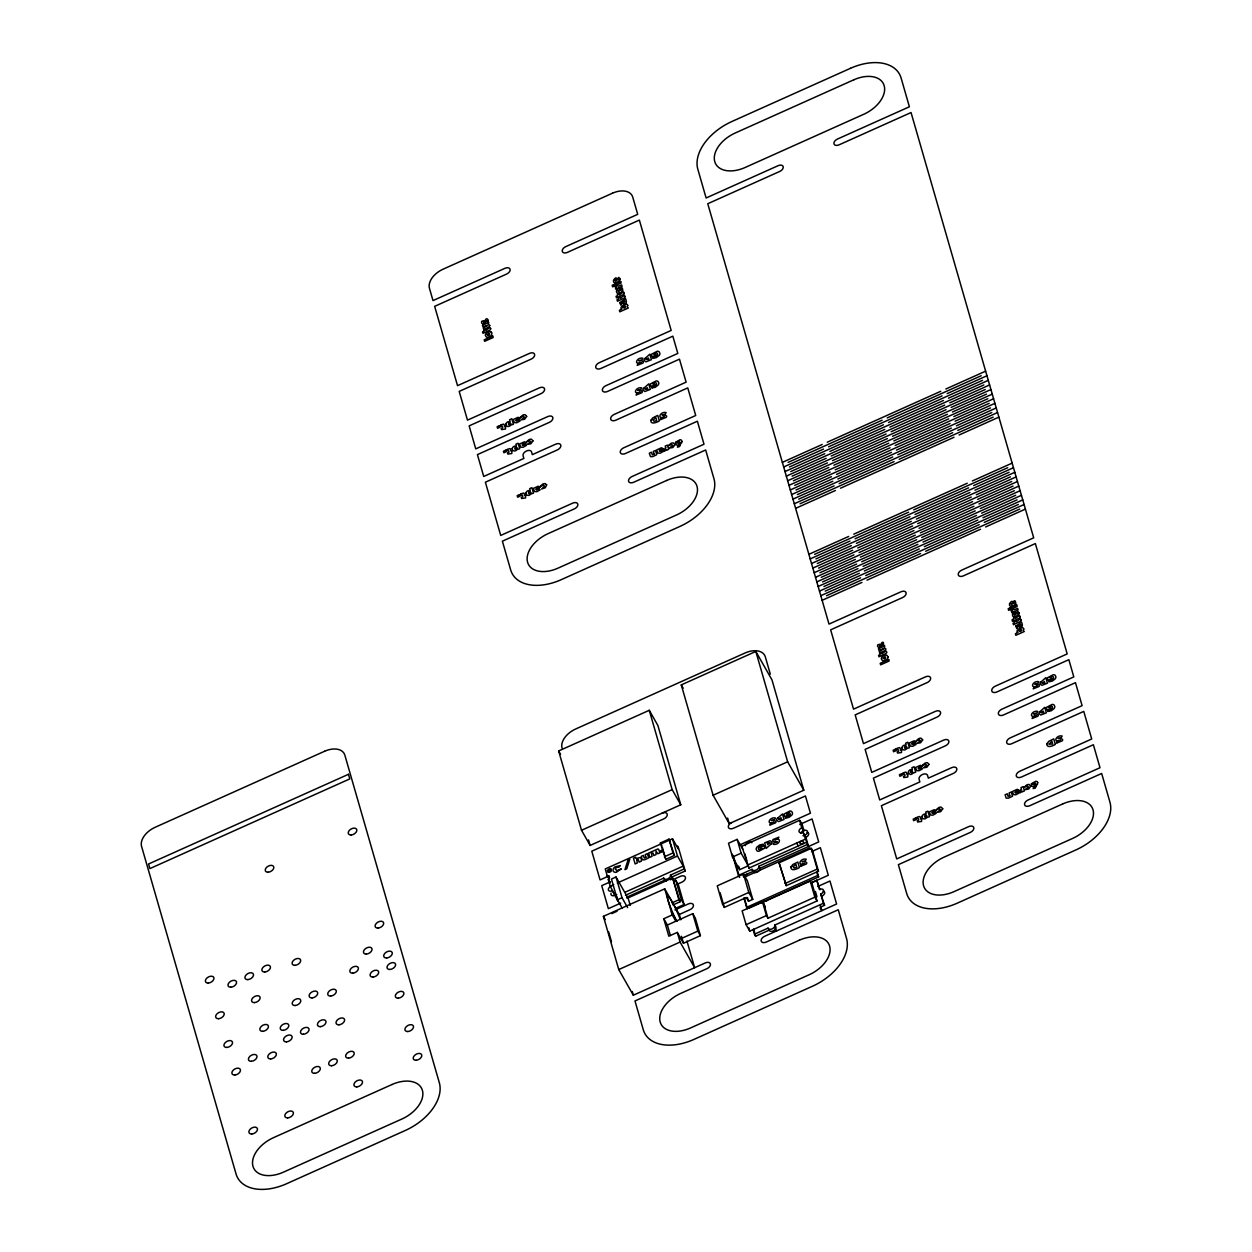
<?xml version="1.0" encoding="UTF-8"?>
<svg xmlns="http://www.w3.org/2000/svg" width="1252" height="1252" viewBox="0 0 1252 1252"><rect width="100%" height="100%" fill="white"/><g stroke="black" fill="none" stroke-linecap="round" stroke-linejoin="round"><path stroke-width="1.5" d="M1042.243 683.216L1044.403 681.448L1044.81 682.903L1042.243 683.232M661.04 449.452L659.303 450.72L661.04 449.437M913.694 742.499L911.941 743.766L913.694 742.483M607.533 870.735L607.971 872.315L610.303 871.924A2.41 1.518 -29.6 0 0 611.258 871.063L610.992 869.185M879.64 645.954L882.081 642.417A2.019 1.268 -29.6 0 1 883.286 642.37L883.834 645.829C880.344 642.104 883.756 645.562 879.749 647.394A2.034 1.283 -29.6 0 1 878.56 647.409L877.668 646.439A5.524 3.474 -29.6 0 1 877.699 644.89L879.42 644.248L879.608 645.969M1020.49 625.812C1022.399 623.559 1017.438 625.499 1020.474 625.828M608.675 869.545L609.489 869.185M620.397 292.749L621.681 291.982A3.24 2.05 -29.6 0 0 622.854 290.542L622.338 288.07L621.195 287.725L620.773 289.102A1.894 1.189 -29.6 0 1 621.336 289.666C620.569 293.265 620.022 285.456 617.471 289.541A3.083 1.941 -29.6 0 0 616.469 291.012L616.657 292.514A3.38 2.128 -29.6 0 0 618.425 293.25L620.382 292.765M1013.369 605.749L1014.652 604.982A3.24 2.05 -29.6 0 0 1015.826 603.542L1015.309 601.07L1014.167 600.725L1013.744 602.102A1.894 1.189 -29.6 0 1 1014.292 602.666C1013.541 606.265 1012.993 598.456 1010.442 602.541A3.083 1.941 -29.6 0 0 1009.441 603.996L1009.628 605.514A3.38 2.128 -29.6 0 0 1011.397 606.234L1013.337 605.765M782.359 462.364L822.157 444.507M827.243 442.222L940.753 391.297M945.823 389.028L985.637 371.155M788.103 462.379L882.112 420.202M887.198 417.918L981.224 375.741M783.689 466.965L823.487 449.092M828.574 446.823L942.067 395.898M947.154 393.613L986.967 375.756M789.433 466.98L883.442 424.804M888.529 422.519L982.538 380.342M785.004 471.55L824.818 453.693M829.904 451.409L943.398 400.499M948.484 398.214L988.282 380.358M790.748 471.581L884.773 429.389M889.859 427.12L983.869 384.927M786.334 476.151L826.148 458.295M831.218 456.01L944.728 405.1M949.798 402.815L989.612 384.959M792.078 476.167L886.103 433.99M891.174 431.705L985.199 389.529M787.664 480.752L827.462 462.896M832.549 460.611L946.043 409.686M951.129 407.416L990.942 389.544M793.408 480.768L887.418 438.591M892.504 436.306L986.513 394.13M788.979 485.353L828.793 467.497M833.879 465.212L947.373 414.287M952.459 412.002L992.273 394.145M794.738 485.369L888.748 443.192M893.834 440.907L987.844 398.731M790.309 489.955L830.123 472.082M835.209 469.813L948.703 418.888M953.789 416.603L993.587 398.746M796.053 489.97L890.078 447.793M895.149 445.509L989.174 403.332M791.64 494.54L831.438 476.683M836.524 474.398L950.033 423.489M955.104 421.204L994.917 403.347M797.383 494.571L891.393 452.379M896.479 450.11L990.504 407.917M792.97 499.141L832.768 481.284M837.854 479L951.348 428.09M956.434 425.805L996.248 407.949M798.713 499.157L892.723 456.98M897.809 454.695L991.819 412.518M794.284 503.742L834.098 485.886M839.184 483.601L952.678 432.676M957.764 430.406L997.562 412.534M800.028 503.758L894.053 461.581M899.139 459.296L993.149 417.119M795.615 508.343L835.428 490.487M840.515 488.202L954.008 437.277M959.095 434.992L998.893 417.135M808.87 554.323L848.684 536.451M853.77 534.181L967.264 483.256M972.35 480.971L1012.148 463.115M814.614 554.339L908.639 512.162M913.725 509.877L1007.735 467.7M810.201 558.908L850.014 541.052M855.1 538.783L968.594 487.857M973.68 485.573L1013.478 467.716M815.944 558.94L909.969 516.747M915.04 514.478L1009.065 472.286M811.531 563.51L851.329 545.653M856.415 543.368L969.924 492.459M974.995 490.174L1014.809 472.317M817.274 563.525L911.284 521.348M916.37 519.079L1010.395 476.887M812.861 568.111L852.659 550.254M857.745 547.969L971.239 497.044M976.325 494.775L1016.139 476.902M818.605 568.126L912.614 525.95M917.7 523.665L1011.71 481.488M814.176 572.712L853.989 554.855M859.075 552.57L972.569 501.645M977.656 499.376L1017.453 481.504M819.919 572.727L913.944 530.551M919.031 528.266L1013.04 486.089M815.506 577.313L855.319 559.441M860.39 557.171L973.899 506.246M978.97 503.961L1018.784 486.105M821.249 577.328L915.275 535.152M920.345 532.867L1014.37 490.69M816.836 581.898L856.634 564.042M861.72 561.757L975.214 510.847M980.3 508.562L1020.114 490.706M822.58 581.93L916.589 539.737M921.675 537.468L1015.685 495.276M818.151 586.499L857.964 568.643M863.051 566.358L976.544 515.448M981.631 513.163L1021.444 495.307M823.91 586.515L917.919 544.338M923.006 542.053L1017.015 499.877M819.481 591.101L859.295 573.244M864.381 570.959L977.875 520.034M982.961 517.765L1022.759 499.892M825.224 591.116L919.25 548.939M924.32 546.654L1018.346 504.478M820.811 595.702L860.609 577.845M865.695 575.56L979.205 524.635M984.275 522.35L1024.089 504.493M826.555 595.717L920.564 553.54M925.651 551.256L1019.676 509.079M822.141 600.303L861.939 582.43M867.026 580.161L980.519 529.236M985.606 526.951L1025.419 509.094M681.276 684.891L755.817 651.447L771.968 679.867L803.784 790.215L729.243 823.659L713.108 795.239L681.276 684.891L683.185 688.224M558.642 750.965L649.272 710.307L657.879 725.471L680.759 804.786L590.13 845.444L581.523 830.279L558.642 750.965L560.552 754.33M581.523 830.279L672.152 789.621L649.272 710.307M713.108 795.239L787.633 761.795L755.817 651.447M660.383 842.987L669.022 839.122L674.437 855.429L665.798 859.31L660.383 842.987L661.823 845.523M670.524 879.843A3.74 2.348 -29.6 0 0 671.635 877.104L685.188 871.016L678.553 848.027L677.41 846.008L678.24 848.887L672.496 838.777L605.248 868.951L607.157 875.586A3.74 2.348 -29.6 0 1 608.315 879.561L610.225 886.197L617.94 901.19L616.281 895.446M662.856 849.779L660.571 850.812L661.009 852.346L663.31 851.313M608.848 875.977L600.068 879.921L591.789 851.188L663.779 818.886A4.679 2.942 -29.6 0 0 667.191 814.113A4.679 2.942 -29.6 0 0 662.12 813.143M630.226 905.384L628.238 898.482L616.031 877.01L611.461 879.061L617.424 899.75L622.119 908.013M664.358 856.791L672.997 852.909L669.022 839.122M610.506 881.737L601.727 885.665L608.362 908.655L620.679 903.13M610.225 886.197L613.762 884.601M617.299 883.02L677.473 856.024L672.496 838.777M737.146 839.372L728.507 843.253L732.483 857.041L739.666 869.671L748.305 865.805L741.121 853.16L737.146 839.372L742.671 849.106M611.101 893.146A3.74 2.348 -29.6 0 0 615.029 895.29L616.72 894.523M624.811 892.332L683.216 866.118L677.473 856.024M625.484 895.274L663.716 878.121A3.74 2.348 -29.6 0 0 667.77 878.904A3.74 2.348 -29.6 0 0 670.493 875.085L684.046 868.998L683.216 866.118M617.424 899.75L622.009 897.7L616.031 877.01M740.182 844.724L810.42 813.205L805.443 795.959L733.453 828.261A4.679 2.942 -29.6 0 1 728.382 827.29A4.679 2.942 -29.6 0 1 731.794 822.517M626.626 897.293L664.859 880.14A3.74 2.348 -29.6 0 0 666.33 881.314M799.605 820.31L741.841 846.227L748.962 868.09L806.726 842.189L803.095 832.377A3.74 2.348 -29.6 0 1 799.042 831.594A3.74 2.348 -29.6 0 1 801.765 827.775L799.605 820.31L801.906 823.519L804.034 830.874M627.064 898.357L672.621 877.918L680.071 901.784L672.981 904.961M673.357 879.499L680.352 876.353A4.679 2.942 -29.6 0 1 685.423 877.339A4.679 2.942 -29.6 0 1 682.011 882.112L676.753 884.475M799.778 824.473L812.078 818.949L818.698 841.939L758.994 868.731M674.108 881.095L675.798 880.328L678.443 885.007L684.077 904.539L676.143 908.107M732.483 857.041L741.121 853.16M817.681 886.541L829.966 881.017L836.602 904.007L764.612 936.308A4.679 2.942 -29.6 0 0 761.2 941.081A4.679 2.942 -29.6 0 0 766.271 942.052L838.261 909.766L846.54 938.499A46.731 29.406 -29.6 0 1 812.485 986.232L693.905 1039.426A46.731 29.406 -29.6 0 1 643.262 1029.692L634.983 1000.958L706.973 968.657A4.679 2.942 -29.6 0 0 710.385 963.883A4.679 2.942 -29.6 0 0 705.314 962.913L633.324 995.215L618.754 969.564L603.401 916.354L664.734 888.842L679.304 914.476L680.822 919.782M611.774 913.616L617.048 911.253M747.319 865.195L805.083 839.278M671.917 902.895L678.913 899.765L672.621 877.918M679.742 900.626L681.432 899.875L675.798 880.328M739.588 877.433L738.445 875.414L751.998 869.326A3.74 2.348 -29.6 0 0 756.052 870.109A3.74 2.348 -29.6 0 0 758.775 866.29L807.383 844.474L806.726 842.189M743.5 874.053L717.24 885.837L722.545 904.226L724.329 907.387L746.364 897.496L748.508 901.283L752.749 899.39L747.444 881.001L743.5 874.053L748.79 892.441L752.749 899.39M742.984 875.915L753.735 871.095M744.001 877.355L809.809 847.823L810.67 849.341M779.088 862.8L811.28 848.371L812.501 850.515L818.464 871.204L786.272 885.649L779.088 862.8L786.272 885.649M674.953 909.938L688.318 903.944A4.679 2.942 -29.6 0 1 693.373 904.914A4.679 2.942 -29.6 0 1 689.977 909.688L679.429 914.414M811.578 851.626L820.357 847.682L828.308 875.273L810.748 883.161M670.399 935.526L667.379 925.04L692.779 913.647L695.361 918.201L700.4 935.667L683.467 943.272L677.301 932.396L668.818 936.199L663.779 918.733L672.261 914.93L664.734 888.842M722.545 904.226L748.79 892.441M785.051 883.489L817.243 869.06L811.28 848.371M744.298 897.809L747.475 908.842L746.615 907.34L817.759 875.414L816.773 871.971M765.395 906.949L762.452 901.769L742.123 910.893L746.098 924.68L749.76 931.128L817.024 900.955L811.719 882.55L816.789 880.281L820.06 889.656M680.885 938.718L697.818 931.112L692.779 913.647M749.259 908.044L818.62 876.932L817.04 871.408M810.216 881.064L763.297 902.113L767.945 918.217L814.864 897.152L810.216 881.064L812.376 884.851M618.754 969.564L680.086 942.052L677.301 932.396M746.098 924.68L766.427 915.556L762.452 901.769M774.8 925.072L775.958 927.106A3.74 2.348 -29.6 0 1 773.235 930.925A3.74 2.348 -29.6 0 1 769.182 930.142L755.629 936.214L754.486 934.195L768.024 928.123A3.74 2.348 -29.6 0 0 772.077 928.89A3.74 2.348 -29.6 0 0 774.8 925.072L823.425 903.271L820.78 894.069A3.74 2.348 -29.6 0 0 823.503 890.25A3.74 2.348 -29.6 0 0 819.45 889.468L816.789 880.281M820.78 894.069L824.567 905.29L819.997 907.34L821.86 910.627L820.342 905.321M487.998 332.077L488.671 331.827A3.459 2.175 -29.6 0 1 490.878 331.905M612.025 885.821L611.117 886.134A3.74 2.348 -29.6 0 0 608.394 889.953A3.74 2.348 -29.6 0 0 612.447 890.735L615.029 895.29M1033.886 782.985C1038.518 782.5 1028.502 784.268 1032.133 786.381A3.083 1.941 -29.6 0 0 1033.698 786.632L1035.827 785.849A3.38 2.128 -29.6 0 0 1037.548 784.018L1037.689 782.531M545.293 483.679L546.67 484.821M491.003 331.874L491.973 332.969L491.488 335.082A3.49 2.191 -29.6 0 1 489.375 336.772L488.687 337.038A3.568 2.254 -29.6 0 1 486.355 336.991L485.322 335.38A3.912 2.457 -29.6 0 1 485.87 333.783A3.459 2.175 -29.6 0 1 487.983 332.093M910.361 772.234C914.32 774.284 912.004 767.617 910.361 772.218M787.633 761.795L803.784 790.215M801.765 827.775L803.408 830.686M803.095 832.377L805.881 837.306L808.542 846.508L807.383 844.474M817.243 869.06L818.464 871.204M817.759 875.414L818.62 876.932M796.601 843.081L798.26 845.976M823.425 903.271L824.567 905.29M814.864 897.152L817.024 900.955M758.775 866.29L759.917 868.309A3.74 2.348 -29.6 0 1 757.194 872.128A3.74 2.348 -29.6 0 1 753.141 871.361L751.998 869.326M774.769 927.638L776.631 930.909M766.427 915.556L767.945 918.217M768.024 928.123L769.182 930.142M672.152 789.621L680.759 804.786M684.046 868.998L685.188 871.016M672.997 852.909L674.437 855.429M670.493 875.085L671.635 877.104M681.432 899.875L684.077 904.539M697.818 931.112L700.4 935.667M678.913 899.765L680.071 901.784M663.716 878.121L664.859 880.14M671.354 911.832L676.831 921.441M672.261 914.93L675.845 921.253M680.086 942.052L694.641 967.702L686.957 941.019M663.779 918.733L667.379 925.04M622.009 897.7L627.628 907.606M607.157 875.586L609.067 878.951M608.315 879.561L610.225 882.926M603.401 916.354L605.232 919.563M1037.689 782.516L1037.172 781.733A3.24 2.05 -29.6 0 0 1035.717 781.311L1031.21 783.908L1032.9 783.705A1.894 1.189 -29.6 0 1 1033.886 782.985M758.54 848.731L758.884 849.263A2.238 1.409 -29.6 0 0 759.854 849.576A2.379 1.502 -29.6 0 0 760.715 849.451L762.421 848.449L760.621 848.496L760.308 847.385L764.033 845.71L764.753 848.183L758.837 851.282A4.398 2.77 -29.6 0 1 756.897 850.75L756.145 849.122A4.632 2.927 -29.6 0 1 756.881 847.15L759.776 844.912L763.297 844.239L761.279 845.929A2.927 1.847 -29.6 0 0 759.761 846.493L758.649 847.698A2.567 1.612 -29.6 0 0 758.54 848.715M1049.129 744.064L1052.697 744.048L1051.883 741.247L1049.129 744.048M908.201 773.22L910.517 774.503A2.833 1.784 -29.6 0 0 911.612 774.174A2.441 1.534 -29.6 0 0 913.052 773.063L915.697 772.234L914.101 766.709L911.91 767.711L912.411 769.479L910.329 769.73A2.848 1.8 -29.6 0 0 908.545 771.201L908.185 773.204M770.309 674.124L765.332 656.877A18.686 11.769 -29.6 0 0 745.081 652.981L575.67 728.993A18.686 11.769 -29.6 0 0 562.054 748.086M815.412 891.424L816.946 896.729M744.815 853.723L746.802 860.625M748.305 865.805L748.962 868.09M727.631 818.041L729.243 823.659M738.664 866.227L739.666 869.671M747.444 897.606L748.508 901.283M733.469 856.212L739.087 875.664M732.326 854.193L738.445 875.414M753.594 929.141L755.629 936.214M753.156 929.594L754.486 934.195M743.97 898.138L746.615 907.34M748.774 927.669L749.76 931.128M720.088 892.676L724.329 907.387M662.308 847.244L665.798 859.31M681.448 936.277L683.467 943.272M588.534 839.904L590.13 845.444M632.26 991.537L633.324 995.215M608.707 932.004L611.477 941.661M546.67 484.837L545.262 487.779L541.584 489L544.542 486.23L543.524 485.244L540.238 486.308L542.758 484.086A3.615 2.269 -29.6 0 1 545.293 483.679M743.954 876.431A4.679 2.942 -29.6 0 1 746.708 874.24M807.149 832.314A3.74 2.348 -29.6 0 1 808.604 834.489A3.74 2.348 -29.6 0 1 805.881 837.306M800.81 833.159A3.74 2.348 -29.6 0 1 805.192 830.232A3.74 2.348 -29.6 0 1 807.337 832.815A3.74 2.348 -29.6 0 1 802.955 835.741M745.316 845.695A3.74 2.348 -29.6 0 1 748.086 842.518A3.74 2.348 -29.6 0 1 751.857 842.752M607.392 870.641A2.41 1.518 -29.6 0 1 608.566 869.436M609.458 869.029A2.41 1.518 -29.6 0 1 610.976 869.029M823.19 891.095A3.74 2.348 -29.6 0 1 824.645 893.271A3.74 2.348 -29.6 0 1 821.922 896.088M761.92 903.052A3.74 2.348 -29.6 0 1 766.709 900.908M676.675 920.987A18.686 2.175 65.8 0 1 667.613 896.135A18.686 2.175 65.8 0 1 679.883 918.342M623.073 307.35C625.734 310.293 626.689 303.125 623.073 307.35M645.156 389.075L647.722 389.09L647.315 387.635L645.156 389.075M646.251 359.387L648.818 359.418L648.395 357.947L646.251 359.387M769.823 842.815L767.664 844.584L767.257 843.128L769.823 842.799M778.854 819.168L781.42 819.199L780.998 817.728L778.854 819.168M1019.065 630.836C1021.742 633.794 1022.681 626.61 1019.065 630.836M1041.148 712.576L1043.73 712.591L1043.307 711.136L1041.148 712.576M665.688 447.762L664.045 449.734L664.499 451.299L666.221 449.484L666.471 450.344L668.662 449.358L667.441 445.102L665.235 446.088L665.688 447.762M1021.444 789.308L1019.801 791.28L1020.27 792.845L1021.976 791.029L1022.227 791.89L1024.433 790.904L1023.197 786.632L1020.99 787.633L1021.444 789.308M517.702 419.013L515.949 420.265L517.702 418.997M523.993 443.505L522.24 444.757L523.993 443.49M537.781 487.92L536.028 489.188L537.765 487.904M919.985 766.991L918.248 768.243L919.985 766.975M933.773 811.421L932.02 812.673L933.773 811.406M1016.812 790.998L1015.059 792.25L1016.796 790.982M490.659 328.619L490.565 329.26A1.596 1.002 -29.6 0 1 489.861 330.137L483.006 333.314L482.583 331.811L484.164 331.107L483.882 330.105L485.651 329.323L485.948 330.309L489.939 327.414L490.659 328.619M624.138 293.156L624.059 293.797A1.596 1.002 -29.6 0 1 623.355 294.674L616.485 297.851L616.062 296.348L617.659 295.644L617.361 294.643L619.145 293.844L619.427 294.846L623.418 291.951L624.138 293.156M625.124 296.552L625.03 297.193A1.596 1.002 -29.6 0 1 624.325 298.054L617.471 301.247L617.033 299.744L618.629 299.04L618.347 298.039L620.116 297.24L620.397 298.242L624.404 295.347L625.124 296.552M886.651 652.12L886.572 652.746A1.596 1.002 -29.6 0 1 885.868 653.622L878.998 656.799L878.575 655.312L880.172 654.593L879.874 653.607L881.658 652.808L881.94 653.794L885.931 650.915L886.651 652.12M1020.145 616.657L1020.051 617.283A1.596 1.002 -29.6 0 1 1019.347 618.159L1012.492 621.336L1012.054 619.85L1013.651 619.13L1013.369 618.144L1015.137 617.346L1015.419 618.332L1019.41 615.436L1020.145 616.657M1021.116 620.053L1021.037 620.679A1.596 1.002 -29.6 0 1 1020.317 621.555L1013.463 624.732L1013.04 623.246L1014.621 622.526L1014.339 621.54L1016.108 620.742L1016.405 621.728L1020.396 618.832L1021.116 620.053M487.278 334.66C489.798 337.79 490.894 330.418 487.278 334.66M883.27 658.161C885.79 661.275 886.886 653.92 883.27 658.161M488.28 320.465L487.842 322.327C484.368 318.493 487.795 322.03 483.757 323.892A2.034 1.283 -29.6 0 1 482.552 323.924L481.66 322.938A5.524 3.474 -29.6 0 1 481.691 321.388L483.428 320.747L483.616 322.484L486.073 318.916A2.019 1.268 -29.6 0 1 487.294 318.884L488.28 320.465M619.787 302.608L620.851 305.175C622.76 302.28 621.07 301.591 624.122 303.986C627.283 304.048 626.203 300.417 626.063 300.214L625.64 298.743L619.787 302.608M1015.779 626.11L1016.843 628.676C1018.752 625.781 1017.062 625.077 1020.114 627.471C1023.275 627.549 1022.211 623.903 1022.055 623.715L1021.632 622.228L1015.779 626.11M641.149 362.579L638.004 363.769L637.19 365.349L642.902 363.064A2.567 1.612 -29.6 0 0 643.434 361.812C641.666 359.527 634.67 361.938 641.932 359.793L642.902 358.213C636.877 356.71 633.121 365.709 641.149 362.564M640.054 392.252L636.924 393.457L636.11 395.037L641.822 392.737A2.567 1.612 -29.6 0 0 642.339 391.485C640.57 389.2 633.59 391.626 640.836 389.482L641.807 387.901C635.781 386.399 632.025 395.397 640.054 392.236M664.421 416.885L661.275 418.09L660.461 419.67L666.174 417.37A2.567 1.612 -29.6 0 0 666.706 416.118C664.937 413.833 658.082 416.165 665.203 414.115L666.158 412.534C660.148 411.032 656.392 420.03 664.421 416.869M773.752 822.361L770.606 823.55L769.792 825.131L775.504 822.846A2.567 1.612 -29.6 0 0 776.037 821.594C774.268 819.309 767.273 821.719 774.534 819.575L775.489 817.994C769.464 816.492 765.723 825.491 773.736 822.345M774.925 839.81C782.547 837.056 779.589 845.569 773.173 844.317L774.127 842.737C781.389 840.608 774.409 843.019 772.64 840.734A2.567 1.612 -29.6 0 1 773.157 839.482L778.869 837.181L778.055 838.777L774.925 839.81M804.504 863.551L801.358 864.756L800.544 866.337L806.257 864.037A2.567 1.612 -29.6 0 0 806.789 862.784C805.02 860.5 798.025 862.925 805.286 860.781L806.241 859.201C800.231 857.698 796.475 866.697 804.504 863.536M1037.141 686.065L1034.011 687.254L1033.197 688.85L1038.91 686.55A2.567 1.612 -29.6 0 0 1039.426 685.298C1037.658 683.013 1030.678 685.423 1037.924 683.279L1038.894 681.714C1032.869 680.196 1029.113 689.195 1037.141 686.049M1036.061 715.753L1032.916 716.942L1032.102 718.523L1037.814 716.238A2.567 1.612 -29.6 0 0 1038.346 714.986C1036.562 712.701 1029.582 715.111 1036.844 712.967L1037.798 711.386C1031.773 709.884 1028.033 718.883 1036.046 715.737M1060.413 740.386L1057.283 741.575L1056.453 743.156L1062.166 740.871A2.567 1.612 -29.6 0 0 1062.698 739.619C1060.929 737.334 1053.949 739.744 1061.195 737.6L1062.166 736.019C1056.14 734.517 1052.384 743.516 1060.413 740.37M505.855 424.193L506.403 426.056L508.218 426.509A2.833 1.784 -29.6 0 0 509.329 426.196A2.441 1.534 -29.6 0 0 510.769 425.085L513.414 424.256L511.818 418.731L509.611 419.717L510.127 421.501L508.03 421.752A2.848 1.8 -29.6 0 0 506.262 423.207L505.855 424.193M512.146 448.67L512.694 450.548L514.509 451.002A2.833 1.784 -29.6 0 0 515.621 450.689A2.441 1.534 -29.6 0 0 517.06 449.578L519.705 448.748L518.109 443.224L515.902 444.21L516.419 445.994L514.322 446.244A2.848 1.8 -29.6 0 0 512.553 447.7L512.146 448.67M525.934 493.1L526.482 494.978L528.297 495.432A2.833 1.784 -29.6 0 0 529.408 495.103A2.441 1.534 -29.6 0 0 530.848 493.992L533.493 493.163L531.897 487.654L529.69 488.64L530.206 490.408L528.109 490.659A2.848 1.8 -29.6 0 0 526.341 492.13L525.934 493.1M901.847 747.679L902.395 749.557L904.21 750.011A2.833 1.784 -29.6 0 0 905.321 749.682A2.441 1.534 -29.6 0 0 906.761 748.571L909.406 747.741L907.81 742.233L905.603 743.218L906.119 744.987L904.022 745.237A2.848 1.8 -29.6 0 0 902.254 746.708L901.847 747.679M921.926 816.586L922.474 818.464L924.289 818.918A2.833 1.784 -29.6 0 0 925.4 818.605A2.441 1.534 -29.6 0 0 926.84 817.493L929.485 816.664L927.888 811.139L925.682 812.125L926.198 813.91L924.101 814.16A2.848 1.8 -29.6 0 0 922.333 815.615L921.926 816.586M615.374 869.044L616.579 870.547A1.988 1.252 -29.6 0 0 617.752 870.297L621.336 868.857L616.391 872.237A4.413 2.77 -29.6 0 1 614.262 872.049A4.648 2.927 -29.6 0 1 613.715 868.215A4.492 2.817 -29.6 0 1 614.888 866.932L620.303 865.539L618.864 867.198L616.907 867.354A1.988 1.252 -29.6 0 0 615.874 868.09L615.374 869.044M489.767 325.504L488.75 327.132L483.71 329.495L483.272 328.008L487.56 325.395L482.912 326.772L482.49 325.27L488.765 322.453L488.343 324.346L489.767 325.504M885.759 649.005L884.741 650.617L879.702 652.996L879.264 651.494L883.552 648.88L878.92 650.257L878.481 648.771L884.757 645.954L884.335 647.832L885.759 649.005M620.053 279.024L619.834 280.057A3.24 2.05 -29.6 0 1 618.66 281.497L615.405 282.749A3.38 2.128 -29.6 0 1 613.637 282.013L613.449 280.511A3.083 1.941 -29.6 0 1 614.45 279.055C617.001 274.955 617.533 282.764 618.3 279.165A1.894 1.189 -29.6 0 0 617.752 278.617L618.785 277.349L620.053 279.024M1019.081 613.01L1018.846 614.043A3.24 2.05 -29.6 0 1 1017.673 615.483L1014.433 616.735A3.38 2.128 -29.6 0 1 1012.665 616L1012.461 614.497A3.083 1.941 -29.6 0 1 1013.463 613.042C1016.014 608.942 1016.561 616.767 1017.328 613.151A1.894 1.189 -29.6 0 0 1016.765 612.604L1017.813 611.336L1019.081 613.01M681.996 441.471L681.777 442.472A3.38 2.128 -29.6 0 1 680.055 444.303L677.942 445.086A3.083 1.941 -29.6 0 1 676.377 444.836C672.825 442.817 682.747 440.939 678.13 441.44A1.894 1.189 -29.6 0 0 677.144 442.159L675.454 442.363L679.961 439.765A3.24 2.05 -29.6 0 1 681.417 440.188L681.996 441.471M653.121 419.889L654.045 421.329L656.705 420.547L655.892 417.745L653.121 419.889M793.205 866.556L794.128 867.996L796.788 867.229L795.975 864.412L793.205 866.556M888.044 656.971L887.496 658.568A3.49 2.191 -29.6 0 1 885.383 660.273L884.694 660.524A3.568 2.254 -29.6 0 1 882.347 660.477L881.314 658.865A3.912 2.457 -29.6 0 1 881.862 657.269A3.459 2.175 -29.6 0 1 883.975 655.578L884.663 655.328A3.568 2.254 -29.6 0 1 887.011 655.359L888.044 656.971M679.946 442.285C679.633 444.789 675.548 443.052 679.946 442.285M1035.701 783.83C1035.388 786.319 1031.319 784.597 1035.701 783.83M623.496 301.341C623.59 304.22 626.579 300.057 623.496 301.341M650.821 420.375C650.492 425.21 657.347 422.221 659.335 420.891L657.754 415.382L652.762 417.855L650.821 420.375M790.904 867.041C790.575 871.877 797.43 868.888 799.418 867.558L797.837 862.049L792.845 864.522L790.904 867.041M1046.828 743.86C1046.5 748.696 1053.339 745.722 1055.326 744.392L1053.746 738.883L1048.769 741.34L1046.828 743.86M526.669 416.4L524.572 419.295L520.926 419.905L524.463 417.307L523.446 416.321L520.159 417.401L522.679 415.163A3.615 2.269 -29.6 0 1 525.214 414.772L526.669 416.4M532.961 440.876L530.864 443.787L527.217 444.397L530.77 441.8L529.752 440.814L526.45 441.893L528.97 439.655A3.615 2.269 -29.6 0 1 531.505 439.264L532.961 440.876M674.985 444.617L672.887 447.512L669.241 448.122L672.778 445.524L671.761 444.538L668.474 445.618L670.994 443.38A3.615 2.269 -29.6 0 1 673.529 442.989L674.985 444.617M922.661 739.885L920.564 742.78L916.918 743.406L920.47 740.808L919.453 739.822L916.151 740.887L918.671 738.664A3.615 2.269 -29.6 0 1 921.206 738.257L922.661 739.885M928.953 764.377L926.871 767.273L923.209 767.883L926.762 765.301L925.744 764.315L922.442 765.379L924.962 763.157A3.615 2.269 -29.6 0 1 927.497 762.75L928.953 764.377M942.74 808.792L940.643 811.703L936.997 812.313L940.549 809.715L939.532 808.729L936.23 809.809L938.75 807.571A3.615 2.269 -29.6 0 1 941.285 807.18L942.74 808.792M1030.74 786.146L1028.643 789.057L1024.997 789.668L1028.549 787.07L1027.532 786.084L1024.23 787.164L1026.75 784.926A3.615 2.269 -29.6 0 1 1029.285 784.534L1030.74 786.146M519.846 418.293L516.168 420.922L519.298 420.109L520.049 420.969L516.826 422.753L514.384 422.644L513.304 419.498L518.156 417.292L519.846 418.293M526.137 442.785L522.46 445.415L525.59 444.601L526.356 445.462L523.117 447.246L520.691 447.136L519.596 443.975L524.463 441.784L526.137 442.785M539.925 487.216L536.247 489.845L539.377 489.031L540.128 489.876L536.905 491.676L534.463 491.567L533.383 488.405L538.235 486.214L539.925 487.216M663.184 448.748L659.507 451.377L662.652 450.563L663.403 451.409L660.164 453.208L657.738 453.099L656.643 449.938L661.51 447.747L663.184 448.748M915.838 741.794L912.16 744.424L915.29 743.61L916.057 744.455L912.818 746.255L910.392 746.145L909.296 742.984L914.163 740.793L915.838 741.794M922.129 766.287L918.452 768.9L921.597 768.102L922.348 768.947L919.109 770.731L916.683 770.637L915.588 767.476L920.455 765.285L922.129 766.287M935.917 810.701L932.239 813.331L935.369 812.517L936.136 813.377L932.897 815.162L930.471 815.052L929.375 811.891L934.242 809.7L935.917 810.701M1018.956 790.294L1015.278 792.907L1018.408 792.109L1019.159 792.954L1015.92 794.738L1013.494 794.644L1012.414 791.483L1017.266 789.292L1018.956 790.294M627.69 305.629L627.111 306.865L628.316 308.008L619.834 311.811L619.411 310.324L621.994 308.884A2.441 1.534 -29.6 0 1 621.086 308.102A2.833 1.784 -29.6 0 1 621.102 307.288L623.089 305.112L626.391 304.22A2.848 1.8 -29.6 0 1 627.643 305.159L627.69 305.629M1023.698 629.114L1023.119 630.351L1024.308 631.509L1015.841 635.312L1015.403 633.809L1017.986 632.385A2.441 1.534 -29.6 0 1 1017.078 631.603A2.833 1.784 -29.6 0 1 1017.109 630.773L1019.081 628.614L1022.383 627.721A2.848 1.8 -29.6 0 1 1023.635 628.645L1023.698 629.114M628.003 860.061L624.951 869.655L626.751 868.841L629.787 859.248L628.003 860.061M680.352 444.538L679.554 446.541L677.379 447.011L680.352 444.538M1036.108 786.084L1035.326 788.087L1033.135 788.557L1036.108 786.084M651.463 853.41L652.042 856.368L649.835 857.354L648.599 853.097L657.488 849.122A1.988 1.252 -29.6 0 1 658.568 849.232L659.96 852.815L657.754 853.801L656.017 851.157L655.985 854.584L653.794 855.57L652.965 852.972L651.463 853.41M654.013 454.085L652.323 454.836L651.51 452.238L649.303 453.224L650.445 456.604L652.699 456.636L656.752 454.695L655.532 450.438L653.325 451.424L654.013 454.085M636.767 859.999L637.331 862.957L635.124 863.958L633.465 858.199L635.672 857.213C635.28 861.188 642.26 853.676 641.337 861.157L639.13 862.143L638.317 859.561L636.767 859.999M645.907 857.26L644.217 858.011L643.403 855.429L641.196 856.415L642.339 859.795L644.592 859.811L648.646 857.886L647.425 853.629L645.218 854.615L645.907 857.26M1009.769 795.615L1008.095 796.382L1007.265 793.784L1005.074 794.77L1006.201 798.15L1008.455 798.166L1012.508 796.241L1011.287 791.984L1009.081 792.97L1009.769 795.615M510.644 423.536C507.326 427.683 508.312 420.046 510.644 423.536M516.951 448.028C513.633 452.175 514.603 444.538 516.951 448.028M530.723 492.443C527.405 496.606 528.391 488.969 530.723 492.443M906.651 747.021C903.334 751.184 904.304 743.547 906.651 747.021M926.73 815.944C923.413 820.091 924.383 812.454 926.73 815.944M610.46 870.609C607.987 873.646 608.66 868.262 610.46 870.609M615.233 280.213C615.061 283.015 617.612 278.726 615.233 280.213M618.253 290.714C618.097 293.5 620.632 289.228 618.253 290.714M1011.225 603.699C1011.053 606.5 1013.604 602.212 1011.225 603.699M1014.245 614.2C1014.089 617.001 1016.64 612.713 1014.245 614.2M657.425 354.832L656.298 356.053A2.927 1.847 -29.6 0 1 654.796 356.617L652.762 358.307L656.298 357.634L659.194 355.396A4.632 2.927 -29.6 0 0 659.929 353.408L659.162 351.781A4.398 2.77 -29.6 0 0 657.237 351.249L651.322 354.347L652.026 356.836L655.766 355.161L655.438 354.034L653.654 354.081L655.359 353.095A2.379 1.502 -29.6 0 1 656.22 352.954A2.238 1.409 -29.6 0 1 657.19 353.267L657.519 353.815A2.567 1.612 -29.6 0 1 657.425 354.832M656.33 384.52L655.219 385.741A2.927 1.847 -29.6 0 1 653.7 386.305L651.682 387.995L655.203 387.306L658.098 385.068A4.632 2.927 -29.6 0 0 658.834 383.096L658.082 381.469A4.398 2.77 -29.6 0 0 656.142 380.937L650.226 384.035L650.946 386.524L654.671 384.834L654.358 383.722L652.558 383.769L654.264 382.783A2.379 1.502 -29.6 0 1 655.125 382.642A2.238 1.409 -29.6 0 1 656.095 382.955L656.439 383.503A2.567 1.612 -29.6 0 1 656.33 384.52M790.012 814.614L788.901 815.834A2.927 1.847 -29.6 0 1 787.383 816.398L785.364 818.088L788.885 817.415L791.78 815.177A4.632 2.927 -29.6 0 0 792.532 813.205L791.765 811.562A4.398 2.77 -29.6 0 0 789.84 811.03L783.908 814.129L784.628 816.617L788.369 814.942L788.04 813.816L786.24 813.863L787.946 812.877A2.379 1.502 -29.6 0 1 788.807 812.736A2.238 1.409 -29.6 0 1 789.777 813.049L790.122 813.597A2.567 1.612 -29.6 0 1 790.012 814.614M1053.417 678.334L1052.306 679.539A2.927 1.847 -29.6 0 1 1050.788 680.102L1048.769 681.792L1052.29 681.119L1055.186 678.881A4.632 2.927 -29.6 0 0 1055.921 676.909L1055.17 675.266A4.398 2.77 -29.6 0 0 1053.229 674.734L1047.314 677.848L1048.034 680.321L1051.758 678.647L1051.445 677.535L1049.646 677.582L1051.351 676.581A2.379 1.502 -29.6 0 1 1052.212 676.456A2.238 1.409 -29.6 0 1 1053.182 676.769L1053.527 677.301A2.567 1.612 -29.6 0 1 1053.417 678.334M1052.322 708.006L1051.211 709.227A2.927 1.847 -29.6 0 1 1049.692 709.79L1047.674 711.48L1051.195 710.807L1054.09 708.569A4.632 2.927 -29.6 0 0 1054.826 706.597L1054.074 704.954A4.398 2.77 -29.6 0 0 1052.149 704.422L1046.218 707.521L1046.938 710.009L1050.678 708.335L1050.35 707.208L1048.55 707.255L1050.256 706.269A2.379 1.502 -29.6 0 1 1051.117 706.128A2.238 1.409 -29.6 0 1 1052.087 706.441L1052.431 706.989A2.567 1.612 -29.6 0 1 1052.322 708.006M645.03 358.432L644.577 358.886A2.848 1.8 -29.6 0 0 643.951 360.326L645.907 361.844L651.431 359.684L649.851 354.175L645.03 358.432M643.935 388.12L643.481 388.574A2.848 1.8 -29.6 0 0 642.855 389.998L644.811 391.532L650.351 389.372L648.755 383.863L643.935 388.12M777.617 818.213L777.179 818.667A2.848 1.8 -29.6 0 0 776.553 820.107L778.494 821.625L784.034 819.465L782.453 813.957L777.617 818.213M771.482 843.66L766.224 848.371L764.628 842.846L770.168 840.702L772.108 842.22A2.848 1.8 -29.6 0 1 771.482 843.66M1041.022 681.933L1040.568 682.371A2.848 1.8 -29.6 0 0 1039.942 683.811L1041.899 685.329L1047.439 683.185L1045.843 677.661L1041.022 681.933M1039.927 711.621L1039.489 712.059A2.848 1.8 -29.6 0 0 1038.863 713.499L1040.803 715.017L1046.343 712.857L1044.747 707.349L1039.927 711.621M500.988 424.991L500.362 425.477C500.19 427.808 503.069 424.365 502.631 427.73L501.176 428.387L501.52 429.592L505.495 429.029L505.573 426.4L504.838 426.744L504.008 424.412A1.596 1.002 -29.6 0 0 503.116 424.162L500.988 424.991M507.279 449.484L506.653 449.969C506.481 452.301 509.361 448.858 508.922 452.222L507.467 452.88L507.811 454.085L511.786 453.521L511.88 450.892L511.129 451.236L510.3 448.905A1.596 1.002 -29.6 0 0 509.407 448.654L507.279 449.484M521.067 493.898L520.441 494.383C520.269 496.715 523.148 493.272 522.71 496.637L521.255 497.294L521.599 498.499L525.574 497.936L525.652 495.322L524.917 495.651L524.087 493.335A1.596 1.002 -29.6 0 0 523.195 493.085L521.067 493.898M896.98 748.477L896.354 748.962C896.182 751.294 899.061 747.851 898.623 751.216L897.168 751.873L897.512 753.078L901.487 752.515L901.581 749.901L900.83 750.23L900 747.913A1.596 1.002 -29.6 0 0 899.108 747.663L896.98 748.477M903.287 772.969L902.645 773.454C902.473 775.786 905.368 772.343 904.93 775.708L903.459 776.365L903.803 777.57L907.778 777.007L907.872 774.393L907.121 774.722L906.292 772.406A1.596 1.002 -29.6 0 0 905.415 772.155L903.287 772.969M917.059 817.399L916.433 817.885C916.261 820.216 919.14 816.773 918.702 820.138L917.246 820.796L917.591 822.001L921.566 821.437L921.644 818.808L920.909 819.152L920.079 816.82A1.596 1.002 -29.6 0 0 919.187 816.57L917.059 817.399M850.468 68.312L731.888 121.507A46.731 29.406 -29.6 0 0 697.833 169.255L706.112 197.988L778.102 165.687A4.679 2.942 -29.6 0 1 783.173 166.657A4.679 2.942 -29.6 0 1 779.761 171.43L707.771 203.732L828.996 624.091L900.986 591.789A4.679 2.942 -29.6 0 1 906.057 592.759A4.679 2.942 -29.6 0 1 902.645 597.533L830.655 629.834L853.535 709.148L925.525 676.847A4.679 2.942 -29.6 0 1 930.58 677.817A4.679 2.942 -29.6 0 1 927.184 682.59L855.179 714.892L863.473 743.625L935.463 711.339A4.679 2.942 -29.6 0 1 940.534 712.31A4.679 2.942 -29.6 0 1 937.122 717.083L865.132 749.385L871.768 772.374L943.758 740.073A4.679 2.942 -29.6 0 1 948.813 741.043A4.679 2.942 -29.6 0 1 945.417 745.816L873.411 778.118L879.718 799.95L919.86 781.937L919.078 779.245A4.679 2.942 -29.6 0 1 922.489 774.472A4.679 2.942 -29.6 0 1 927.56 775.442L928.327 778.149L951.708 767.648A4.679 2.942 -29.6 0 1 956.778 768.634A4.679 2.942 -29.6 0 1 953.367 773.407L881.377 805.709L896.729 858.919L968.719 826.617A4.679 2.942 -29.6 0 1 973.774 827.603A4.679 2.942 -29.6 0 1 970.378 832.377L898.373 864.663L906.667 893.412A46.731 29.406 -29.6 0 0 957.311 903.146L1075.891 849.936A46.731 29.406 -29.6 0 0 1109.945 802.203L1101.666 773.47L1029.66 805.772A4.679 2.942 -29.6 0 1 1024.606 804.801A4.679 2.942 -29.6 0 1 1028.002 800.028L1100.007 767.726L1093.372 744.737L1021.382 777.038A4.679 2.942 -29.6 0 1 1016.311 776.052A4.679 2.942 -29.6 0 1 1019.723 771.279L1091.713 738.993L1083.763 711.402L1011.757 743.704A4.679 2.942 -29.6 0 1 1006.702 742.718A4.679 2.942 -29.6 0 1 1010.114 737.944L1082.104 705.658L1075.468 682.669L1003.478 714.97A4.679 2.942 -29.6 0 1 998.407 713.984A4.679 2.942 -29.6 0 1 1001.819 709.211L1073.809 676.909L1068.848 659.679L996.842 691.98A4.679 2.942 -29.6 0 1 991.787 690.994A4.679 2.942 -29.6 0 1 995.183 686.221L1067.189 653.92L1035.357 543.571L963.367 575.873A4.679 2.942 -29.6 0 1 958.296 574.903A4.679 2.942 -29.6 0 1 961.708 570.13L1033.698 537.828L911.049 112.539L839.059 144.841A4.679 2.942 -29.6 0 1 833.988 143.855A4.679 2.942 -29.6 0 1 837.4 139.082L909.39 106.78L901.111 78.047A46.731 29.406 -29.6 0 0 850.468 68.312M853.786 79.815L735.206 133.009A28.045 17.653 -29.6 0 0 714.767 161.649A28.045 17.653 -29.6 0 0 745.143 167.486L863.723 114.292A28.045 17.653 -29.6 0 0 884.162 85.652A28.045 17.653 -29.6 0 0 853.786 79.815M612.478 193.199L443.083 269.196A18.686 11.769 -29.6 0 0 429.452 288.304L433.004 300.59L504.994 268.304A4.679 2.942 -29.6 0 1 510.065 269.274A4.679 2.942 -29.6 0 1 506.653 274.047L434.663 306.349L457.528 385.663L529.533 353.361A4.679 2.942 -29.6 0 1 534.588 354.332A4.679 2.942 -29.6 0 1 531.177 359.105L459.187 391.406L467.481 420.14L539.471 387.838A4.679 2.942 -29.6 0 1 544.542 388.809A4.679 2.942 -29.6 0 1 541.13 393.582L469.14 425.883L475.76 448.873L547.766 416.572A4.679 2.942 -29.6 0 1 552.821 417.542A4.679 2.942 -29.6 0 1 549.409 422.331L477.419 454.617L483.726 476.464L523.868 458.451L523.086 455.744A4.679 2.942 -29.6 0 1 526.497 450.97A4.679 2.942 -29.6 0 1 531.552 451.956L532.335 454.648L555.716 444.163A4.679 2.942 -29.6 0 1 560.786 445.133A4.679 2.942 -29.6 0 1 557.375 449.906L485.385 482.208L500.722 535.433L572.727 503.132A4.679 2.942 -29.6 0 1 577.782 504.102A4.679 2.942 -29.6 0 1 574.371 508.875L502.381 541.177L510.675 569.91A46.731 29.406 -29.6 0 0 561.303 579.645L679.883 526.45A46.731 29.406 -29.6 0 0 713.953 478.718L705.658 449.984L633.668 482.27A4.679 2.942 -29.6 0 1 628.598 481.3A4.679 2.942 -29.6 0 1 632.01 476.527L704 444.225L697.38 421.235L625.374 453.537A4.679 2.942 -29.6 0 1 620.319 452.567A4.679 2.942 -29.6 0 1 623.731 447.793L695.721 415.492L687.755 387.901L615.765 420.202A4.679 2.942 -29.6 0 1 610.71 419.232A4.679 2.942 -29.6 0 1 614.106 414.459L686.112 382.157L679.476 359.167L607.486 391.469A4.679 2.942 -29.6 0 1 602.415 390.499A4.679 2.942 -29.6 0 1 605.827 385.726L677.817 353.424L672.84 336.178L600.85 368.479A4.679 2.942 -29.6 0 1 595.78 367.509A4.679 2.942 -29.6 0 1 599.192 362.736L671.182 330.434L639.365 220.086L567.375 252.388A4.679 2.942 -29.6 0 1 562.304 251.417A4.679 2.942 -29.6 0 1 565.716 246.644L637.706 214.342L632.73 197.096A18.686 11.769 -29.6 0 0 612.478 193.199M492.678 336.037L484.211 339.84L484.649 341.326L493.116 337.539L492.678 336.037M613.824 284.564L612.197 285.284L612.635 286.849L614.262 286.113L613.824 284.564M620.663 281.528L614.388 284.345L614.826 285.832L621.102 283.015L620.663 281.528M617.205 285.393L614.888 286.442L616.641 287.178L615.374 287.741L615.812 289.228L622.087 286.426L621.649 284.924L618.347 286.207L617.205 285.393M499.423 425.711L497.122 426.744L497.56 428.278L499.861 427.245L499.423 425.711M505.73 450.204L503.429 451.236L503.867 452.77L506.168 451.737L505.73 450.204M519.502 494.634L517.201 495.667L517.639 497.2L519.94 496.168L519.502 494.634M666.627 480.471L548.047 533.665A28.045 17.653 -29.6 0 0 527.608 562.32A28.045 17.653 -29.6 0 0 557.985 568.158L676.565 514.948A28.045 17.653 -29.6 0 0 697.004 486.308A28.045 17.653 -29.6 0 0 666.627 480.471M324.597 751.263L155.201 827.259A18.686 11.769 -29.6 0 0 141.57 846.352L236.049 1173.953A46.731 29.406 -29.6 0 0 286.692 1183.688L405.257 1130.493A46.731 29.406 -29.6 0 0 439.327 1082.745L344.848 755.159A18.686 11.769 -29.6 0 0 324.597 751.263M348.463 774.299L148.565 863.99L149.896 868.591L349.793 778.9L348.463 774.299M888.67 659.538L880.203 663.325L880.641 664.828L889.108 661.025L888.67 659.538M1009.816 608.049L1008.189 608.785L1008.642 610.334L1010.27 609.614L1009.816 608.049M1016.671 605.013L1010.395 607.83L1010.818 609.333L1017.093 606.516L1016.671 605.013M1013.197 608.895L1010.88 609.927L1012.633 610.663L1011.366 611.226L1011.804 612.729L1018.079 609.912L1017.641 608.409L1014.339 609.708L1013.228 609.02M895.415 749.212L893.13 750.245L893.568 751.779L895.869 750.746L895.415 749.212M901.722 773.705L899.421 774.738L899.859 776.271L902.16 775.238L901.722 773.705M915.494 818.119L913.193 819.152L913.647 820.686L915.948 819.653L915.494 818.119M392.001 1084.514L273.421 1137.708A28.045 17.653 -29.6 0 0 252.982 1166.348A28.045 17.653 -29.6 0 0 283.375 1172.185L401.955 1118.991A28.045 17.653 -29.6 0 0 422.393 1090.351A28.045 17.653 -29.6 0 0 392.001 1084.514M1062.619 803.972L944.039 857.166A28.045 17.653 -29.6 0 0 923.6 885.806A28.045 17.653 -29.6 0 0 953.993 891.643L1072.573 838.449A28.045 17.653 -29.6 0 0 1093.012 809.809A28.045 17.653 -29.6 0 0 1062.619 803.972M799.23 940.252L680.65 993.446A28.045 17.653 -29.6 0 0 660.211 1022.101A28.045 17.653 -29.6 0 0 690.588 1027.939L809.168 974.745A28.045 17.653 -29.6 0 0 829.606 946.089A28.045 17.653 -29.6 0 0 799.23 940.252M356.82 1086.877A4.679 2.942 -29.6 0 0 362.454 1081.54A4.679 2.942 -29.6 0 0 355.38 1081.9A4.679 2.942 -29.6 0 0 356.82 1086.877M348.525 1058.143A4.679 2.942 -29.6 0 0 354.159 1052.807A4.679 2.942 -29.6 0 0 347.101 1053.167A4.679 2.942 -29.6 0 0 348.525 1058.143M398.199 998.204A4.679 2.942 -29.6 0 0 403.833 992.867A4.679 2.942 -29.6 0 0 396.774 993.227A4.679 2.942 -29.6 0 0 398.199 998.204M338.916 1024.809A4.679 2.942 -29.6 0 0 344.55 1019.472A4.679 2.942 -29.6 0 0 337.477 1019.832A4.679 2.942 -29.6 0 0 338.916 1024.809M389.92 969.471A4.679 2.942 -29.6 0 0 395.554 964.134A4.679 2.942 -29.6 0 0 388.48 964.494A4.679 2.942 -29.6 0 0 389.92 969.471M330.622 996.076A4.679 2.942 -29.6 0 0 336.256 990.739A4.679 2.942 -29.6 0 0 329.198 991.099A4.679 2.942 -29.6 0 0 330.622 996.076M372.971 977.076A4.679 2.942 -29.6 0 0 378.62 971.74A4.679 2.942 -29.6 0 0 371.547 972.1A4.679 2.942 -29.6 0 0 372.971 977.076M366.351 954.087A4.679 2.942 -29.6 0 0 371.985 948.75A4.679 2.942 -29.6 0 0 364.911 949.11A4.679 2.942 -29.6 0 0 366.351 954.087M386.602 957.983A4.679 2.942 -29.6 0 0 392.236 952.631A4.679 2.942 -29.6 0 0 385.162 953.007A4.679 2.942 -29.6 0 0 386.602 957.983M352.72 973.18A4.679 2.942 -29.6 0 0 358.354 967.843A4.679 2.942 -29.6 0 0 351.296 968.203A4.679 2.942 -29.6 0 0 352.72 973.18M251.793 1133.999A4.679 2.942 -29.6 0 0 257.427 1128.662A4.679 2.942 -29.6 0 0 250.353 1129.022A4.679 2.942 -29.6 0 0 251.793 1133.999M287.694 1117.879A4.679 2.942 -29.6 0 0 293.344 1112.543A4.679 2.942 -29.6 0 0 286.27 1112.903A4.679 2.942 -29.6 0 0 287.694 1117.879M234.781 1075.03A4.679 2.942 -29.6 0 0 240.415 1069.693A4.679 2.942 -29.6 0 0 233.341 1070.053A4.679 2.942 -29.6 0 0 234.781 1075.03M270.698 1058.926A4.679 2.942 -29.6 0 0 276.332 1053.589A4.679 2.942 -29.6 0 0 269.258 1053.949A4.679 2.942 -29.6 0 0 270.698 1058.926M226.831 1047.439A4.679 2.942 -29.6 0 0 232.465 1042.102A4.679 2.942 -29.6 0 0 225.391 1042.462A4.679 2.942 -29.6 0 0 226.831 1047.439M262.732 1031.335A4.679 2.942 -29.6 0 0 268.382 1025.998A4.679 2.942 -29.6 0 0 261.308 1026.358A4.679 2.942 -29.6 0 0 262.732 1031.335M377.979 928.092A4.679 2.942 -29.6 0 0 383.613 922.755A4.679 2.942 -29.6 0 0 376.555 923.115A4.679 2.942 -29.6 0 0 377.979 928.092M351.139 834.99A4.679 2.942 -29.6 0 0 356.773 829.653A4.679 2.942 -29.6 0 0 349.699 830.013A4.679 2.942 -29.6 0 0 351.139 834.99M294.971 965.339A4.679 2.942 -29.6 0 0 300.621 959.987A4.679 2.942 -29.6 0 0 293.547 960.362A4.679 2.942 -29.6 0 0 294.971 965.339M268.131 872.221A4.679 2.942 -29.6 0 0 273.765 866.885A4.679 2.942 -29.6 0 0 266.692 867.245A4.679 2.942 -29.6 0 0 268.131 872.221M295.096 1005.528A4.679 2.942 -29.6 0 0 300.73 1000.192A4.679 2.942 -29.6 0 0 293.657 1000.551A4.679 2.942 -29.6 0 0 295.096 1005.528M312.03 997.922A4.679 2.942 -29.6 0 0 317.664 992.586A4.679 2.942 -29.6 0 0 310.59 992.946A4.679 2.942 -29.6 0 0 312.03 997.922M320.324 1026.656A4.679 2.942 -29.6 0 0 325.958 1021.319A4.679 2.942 -29.6 0 0 318.884 1021.679A4.679 2.942 -29.6 0 0 320.324 1026.656M314.643 1073.34A4.679 2.942 -29.6 0 0 320.277 1068.003A4.679 2.942 -29.6 0 0 313.219 1068.363A4.679 2.942 -29.6 0 0 314.643 1073.34M331.592 1065.749A4.679 2.942 -29.6 0 0 337.226 1060.397A4.679 2.942 -29.6 0 0 330.152 1060.773A4.679 2.942 -29.6 0 0 331.592 1065.749M286.442 1041.867A4.679 2.942 -29.6 0 0 292.076 1036.515A4.679 2.942 -29.6 0 0 285.002 1036.891A4.679 2.942 -29.6 0 0 286.442 1041.867M283.124 1030.365A4.679 2.942 -29.6 0 0 288.758 1025.028A4.679 2.942 -29.6 0 0 281.684 1025.388A4.679 2.942 -29.6 0 0 283.124 1030.365M303.375 1034.262A4.679 2.942 -29.6 0 0 309.009 1028.925A4.679 2.942 -29.6 0 0 301.935 1029.285A4.679 2.942 -29.6 0 0 303.375 1034.262M254.453 1002.602A4.679 2.942 -29.6 0 0 260.087 997.265A4.679 2.942 -29.6 0 0 253.014 997.625A4.679 2.942 -29.6 0 0 254.453 1002.602M218.537 1018.705A4.679 2.942 -29.6 0 0 224.171 1013.369A4.679 2.942 -29.6 0 0 217.097 1013.729A4.679 2.942 -29.6 0 0 218.537 1018.705M208.27 983.07A4.679 2.942 -29.6 0 0 213.904 977.734A4.679 2.942 -29.6 0 0 206.83 978.094A4.679 2.942 -29.6 0 0 208.27 983.07M247.818 979.612A4.679 2.942 -29.6 0 0 253.452 974.275A4.679 2.942 -29.6 0 0 246.394 974.635A4.679 2.942 -29.6 0 0 247.818 979.612M230.884 987.202A4.679 2.942 -29.6 0 0 236.518 981.865A4.679 2.942 -29.6 0 0 229.445 982.225A4.679 2.942 -29.6 0 0 230.884 987.202M264.767 972.006A4.679 2.942 -29.6 0 0 270.401 966.669A4.679 2.942 -29.6 0 0 263.327 967.029A4.679 2.942 -29.6 0 0 264.767 972.006M251.308 1061.32A4.679 2.942 -29.6 0 0 256.942 1055.984A4.679 2.942 -29.6 0 0 249.868 1056.344A4.679 2.942 -29.6 0 0 251.308 1061.32M407.823 1031.538A4.679 2.942 -29.6 0 0 413.457 1026.202A4.679 2.942 -29.6 0 0 406.384 1026.562A4.679 2.942 -29.6 0 0 407.823 1031.538M416.102 1060.272A4.679 2.942 -29.6 0 0 421.736 1054.935A4.679 2.942 -29.6 0 0 414.678 1055.295A4.679 2.942 -29.6 0 0 416.102 1060.272M800.983 844.051A1.862 1.44 -16.1 0 0 803.487 842.22A1.862 1.44 -16.1 0 0 800.529 841.61A1.862 1.44 -16.1 0 0 800.983 844.051"/></g></svg>
